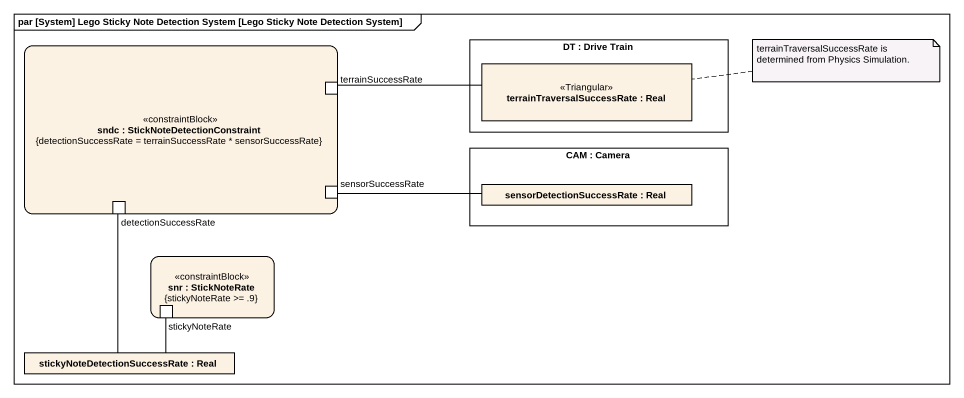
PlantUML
@startuml
mainframe par [System] Lego Sticky Note Detection System [Lego Sticky Note Detection System]
rectangle "sndc : StickNoteDetectionConstraint\n{detectionSuccessRate = terrainSuccessRate * sensorSuccessRate}" as sndc <<constraintBlock>> {
  port terrainSuccessRate
  port sensorSuccessRate
  port detectionSuccessRate
}
rectangle "DT : Drive Train" as DT {
  rectangle "terrainTraversalSuccessRate : Real" as terrainTraversalSuccessRate <<Triangular>>
}
rectangle "CAM : Camera" as CAM {
  rectangle "sensorDetectionSuccessRate : Real" as sensorDetectionSuccessRate
}
rectangle "snr : StickNoteRate\n{stickyNoteRate >= .9}" as snr <<constraintBlock>> {
  port stickyNoteRate
}
rectangle "stickyNoteDetectionSuccessRate : Real" as stickyNoteDetectionSuccessRa
terrainSuccessRate -right- terrainTraversalSuccessRate
sensorSuccessRate -right- sensorDetectionSuccessRate
detectionSuccessRate -- stickyNoteDetectionSuccessRa
stickyNoteRate -- stickyNoteDetectionSuccessRa
note right of terrainTraversalSuccessRate : terrainTraversalSuccessRate is determined from Physics Simulation.
@enduml
